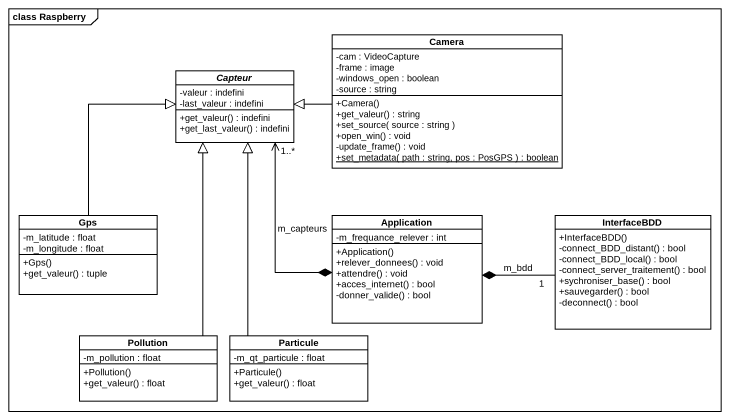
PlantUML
@startuml
mainframe class Raspberry
hide circle
hide empty members
skinparam classAttributeIconSize 0
class Camera {
  -cam : VideoCapture
  -frame : image
  -windows_open : boolean
  -source : string
  +Camera()
  +get_valeur() : string
  +set_source( source : string )
  +open_win() : void
  -update_frame() : void
  {static} +set_metadata( path : string, pos : PosGPS ) : boolean
}
abstract class Capteur {
  -valeur : indefini
  -last_valeur : indefini
  +get_valeur() : indefini
  +get_last_valeur() : indefini
}
class Gps {
  -m_latitude : float
  -m_longitude : float
  +Gps()
  +get_valeur() : tuple
}
class Application {
  -m_frequance_relever : int
  +Application()
  +relever_donnees() : void
  +attendre() : void
  +acces_internet() : bool
  -donner_valide() : bool
}
class InterfaceBDD {
  +InterfaceBDD()
  -connect_BDD_distant() : bool
  -connect_BDD_local() : bool
  -connect_server_traitement() : bool
  +sychroniser_base() : bool
  +sauvegarder() : bool
  -deconnect() : bool
}
class Pollution {
  -m_pollution : float
  +Pollution()
  +get_valeur() : float
}
class Particule {
  -m_qt_particule : float
  +Particule()
  +get_valeur() : float
}
Camera -left-|> Capteur
Gps -up-|> Capteur
Application *-up-> "1..*" Capteur : m_capteurs
Application *-right- "1" InterfaceBDD : m_bdd
Pollution -up-|> Capteur
Particule -up-|> Capteur
@enduml
